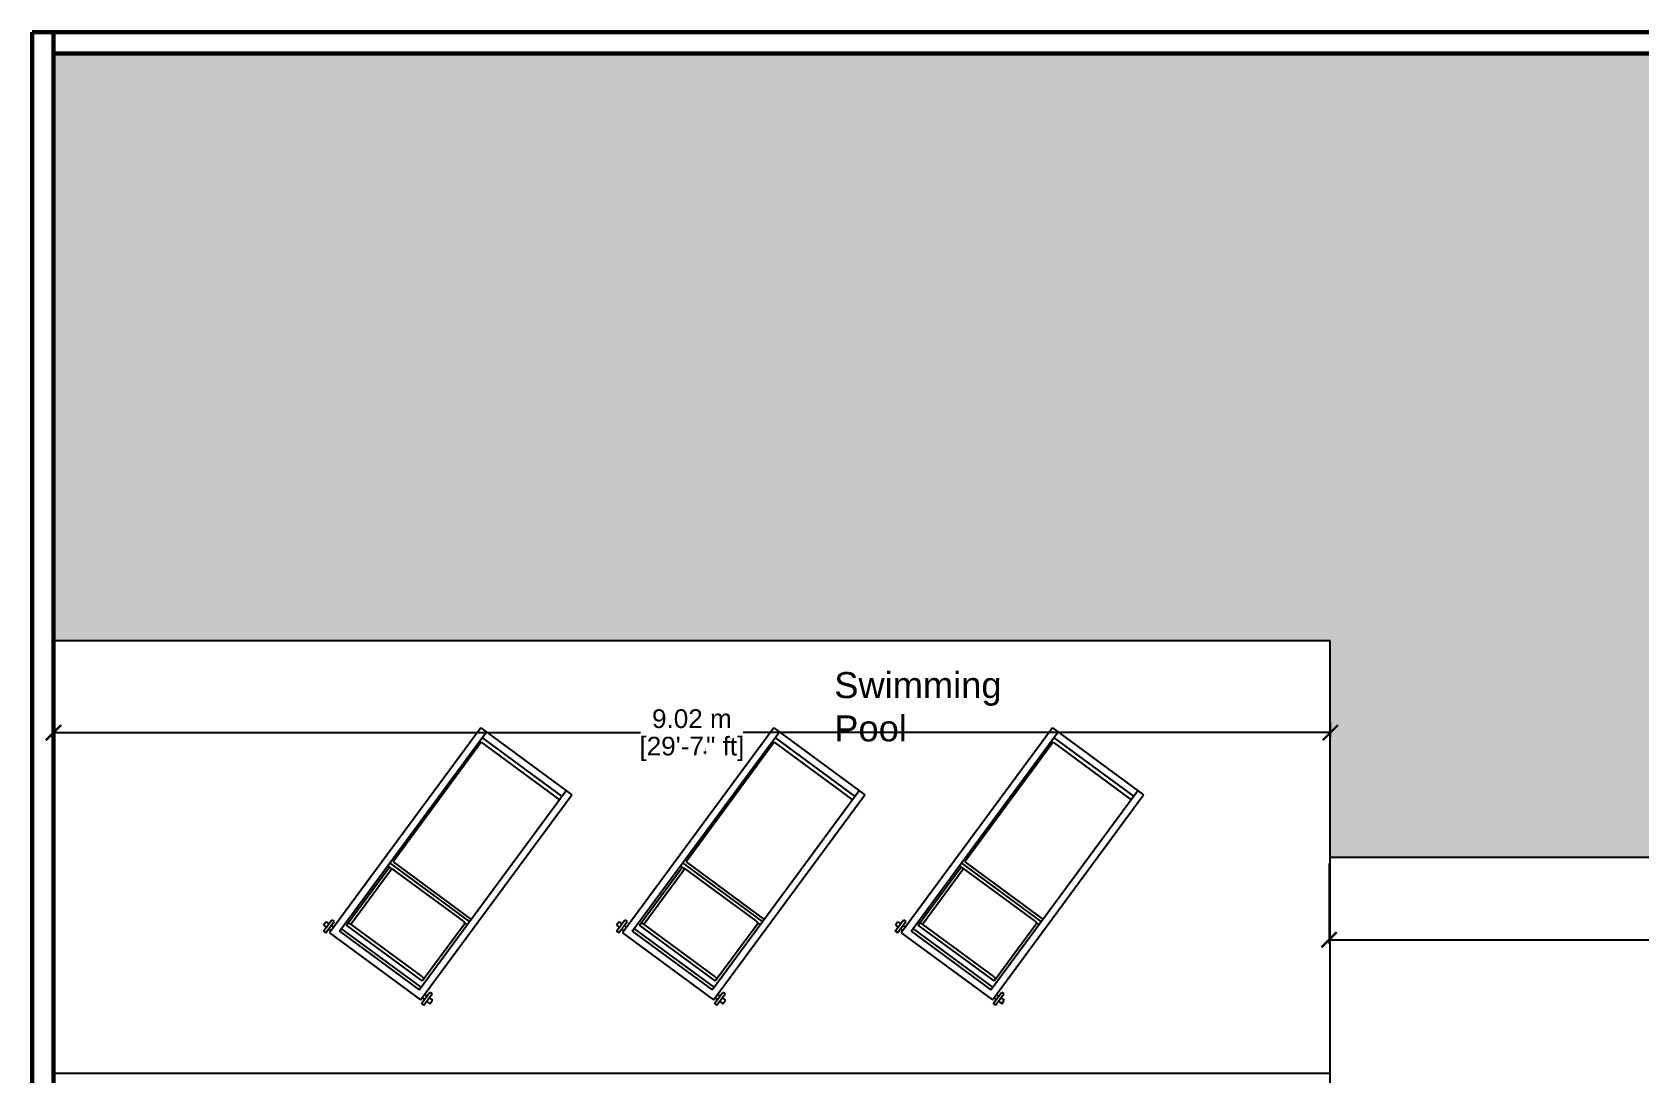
# Model space of a CAD drawing. Header units: metres. Extents: x 244.4 to 340.3, y -4.1 to 64.3.
# Drawn here: x 298.46 to 309.82, y 56.91 to 64.28 of the extents above; entities that cross this region are included whole.
import ezdxf

# ---------------------------------------------------------------- set-up
doc = ezdxf.new("R2010")
doc.units = ezdxf.units.M
doc.layers.get('Defpoints').update_dxf_attribs({"lineweight": 0})
doc.layers.add('A-WALL', color=6, linetype='Continuous', lineweight=60)
doc.layers.add('Edges', color=7, linetype='Continuous')
doc.styles.get("Standard").update_dxf_attribs({"font": 'arial.ttf'})
doc.styles.add('TEXTS', font='swissl.ttf')
doc.dimstyles.new('Copy of DIMTEXT', dxfattribs={"dimscale": 0.3, "dimtxt": 0.22, "dimasz": 0.18, "dimexe": 0.05, "dimexo": 0.05, "dimgap": 0.05, "dimtad": 0, "dimzin": 1, "dimdsep": 46, "dimtxsty": 'TEXTS', "dimblk": 'ARCHTICK', "dimcen": 0.1, "dimclrd": 256, "dimclre": 6, "dimclrt": 7, "dimadec": 0, "dimazin": 0, "dimtfac": 0.15, "dimtix": 1, "dimtofl": 0, "dimtmove": 1, "dimatfit": 3, "dimldrblk": 'OPEN', "dimfxl": 0, "dimtolj": 1, "dimtzin": 0, "dimarcsym": 0})

# ---------------------------------------------------------------- blocks, each defined once
blk = doc.blocks.new('_ArchTick')
at = {"color": 0, "linetype": 'ByBlock', "const_width": 0.15}
blk.add_lwpolyline([(-0.5, -0.5), (0.5, 0.5)], dxfattribs=at)
blk = doc.blocks.new('*D136')
at = {"layer": 'Defpoints', "color": 0, "transparency": 16777216}
for p in [(298.609, 59.428), (307.631, 59.428), (307.631, 59.327)]:
    blk.add_point(p, dxfattribs=at)
at = {"layer": 'Edges', "color": 6, "lineweight": -2, "transparency": 16777216}
for p, q in [((298.609, 59.398), (298.609, 59.297)), ((307.631, 59.398), (307.631, 59.297))]:
    blk.add_line(p, q, dxfattribs=at)
at = {"layer": 'Edges', "lineweight": -2, "transparency": 16777216}
for p, q in [((298.609, 59.327), (302.757, 59.327)), ((307.631, 59.327), (303.483, 59.327))]:
    blk.add_line(p, q, dxfattribs=at)
at = {"layer": 'Edges', "lineweight": -2, "transparency": 16777216, "xscale": 0.108, "yscale": 0.108, "zscale": 0.108, "rotation": 180}
blk.add_blockref('_ArchTick', (298.609, 59.327), dxfattribs=at)
at = {"layer": 'Edges', "lineweight": -2, "transparency": 16777216, "xscale": 0.108, "yscale": 0.108, "zscale": 0.108}
blk.add_blockref('_ArchTick', (307.631, 59.327), dxfattribs=at)
at = {"layer": 'Edges', "color": 7, "transparency": 16777216, "insert": (303.12, 59.425), "char_height": 0.132, "attachment_point": 5, "style": 'TEXTS', "bg_fill": 3, "box_fill_scale": 1.1, "bg_fill_color": 256, "bg_fill_true_color": 13158600, "bg_fill_transparency": 0}
blk.add_mtext('\\A1;9.02 m', dxfattribs=at)
at = {"layer": 'Edges', "color": 7, "transparency": 16777216, "insert": (303.12, 59.212), "char_height": 0.132, "attachment_point": 5, "style": 'TEXTS', "bg_fill": 3, "box_fill_scale": 1.1, "bg_fill_color": 256, "bg_fill_true_color": 13158600, "bg_fill_transparency": 0}
blk.add_mtext('\\A1;[29\'-7{\\H0.15x;\\S1/4;}" ft]', dxfattribs=at)
blk = doc.blocks.new('_Open')
at = {"color": 0, "linetype": 'ByBlock', "lineweight": -2}
for p, q in [((-1, 0.17), (0, 0)), ((-1, -0.17), (0, 0)), ((0, 0), (-1, 0))]:
    blk.add_line(p, q, dxfattribs=at)
blk = doc.blocks.new('*D138')
at = {"layer": 'Defpoints', "color": 0, "transparency": 16777216}
for p in [(307.622, 58.443), (313.021, 58.447), (313.021, 57.863)]:
    blk.add_point(p, dxfattribs=at)
at = {"layer": 'Edges', "color": 6, "lineweight": -2, "transparency": 16777216}
for p, q in [((307.622, 58.403), (307.622, 57.833)), ((313.021, 58.403), (313.021, 57.833))]:
    blk.add_line(p, q, dxfattribs=at)
at = {"layer": 'Edges', "lineweight": -2, "transparency": 16777216}
for p, q in [((307.622, 57.863), (309.958, 57.863)), ((313.021, 57.863), (310.684, 57.863))]:
    blk.add_line(p, q, dxfattribs=at)
at = {"layer": 'Edges', "lineweight": -2, "transparency": 16777216, "xscale": 0.108, "yscale": 0.108, "zscale": 0.108, "rotation": 180}
blk.add_blockref('_ArchTick', (307.622, 57.863), dxfattribs=at)
at = {"layer": 'Edges', "lineweight": -2, "transparency": 16777216, "xscale": 0.108, "yscale": 0.108, "zscale": 0.108}
blk.add_blockref('_ArchTick', (313.021, 57.863), dxfattribs=at)
at = {"layer": 'Edges', "color": 7, "transparency": 16777216, "insert": (310.321, 57.961), "char_height": 0.132, "attachment_point": 5, "style": 'TEXTS', "bg_fill": 3, "box_fill_scale": 1.1, "bg_fill_color": 256, "bg_fill_true_color": 13158600, "bg_fill_transparency": 0}
blk.add_mtext('\\A1;5.40 m', dxfattribs=at)
at = {"layer": 'Edges', "color": 7, "transparency": 16777216, "insert": (310.321, 57.748), "char_height": 0.132, "attachment_point": 5, "style": 'TEXTS', "bg_fill": 3, "box_fill_scale": 1.1, "bg_fill_color": 256, "bg_fill_true_color": 13158600, "bg_fill_transparency": 0}
blk.add_mtext('\\A1;[17\'-8{\\H0.15x;\\S1/2;}" ft]', dxfattribs=at)

msp = doc.modelspace()

# ---------------------------------------------------------------- hatches: boundary and pattern name
at = {"layer": 'Edges'}
h = msp.add_hatch(color=256, dxfattribs=at)
h.dxf.hatch_style = 1
h.set_gradient(color1=(122, 175, 223), color2=(173, 221, 247), tint=1)
h.paths.add_polyline_path([(313.021, 64.129), (298.609, 64.129), (298.609, 59.977), (307.631, 59.977), (307.631, 58.447), (313.021, 58.447)])

# ---------------------------------------------------------------- linework, layer by layer
at = {"layer": 'A-WALL'}
for p, q in [((298.459, 31.352), (298.459, 64.279)), ((319.309, 64.279), (298.459, 64.279)), ((298.609, 64.129), (298.609, 64.279)), ((298.609, 64.129), (313.021, 64.129)), ((298.609, 59.977), (298.609, 64.129)), ((298.609, 40.387), (298.609, 59.977)), ((298.609, 56.917), (298.609, 59.977)), ((298.609, 42.212), (298.609, 56.917))]:
    msp.add_line(p, q, dxfattribs=at)
at = {"layer": 'Edges'}
for p, q in [((307.631, 59.977), (298.609, 59.977)), ((307.631, 56.917), (307.631, 59.977)), ((307.631, 58.447), (307.631, 59.977)), ((301.628, 59.362), (300.559, 57.913)), ((301.628, 59.362), (302.271, 58.887)), ((303.698, 59.362), (302.629, 57.913)), ((303.698, 59.362), (304.341, 58.887)), ((305.668, 59.362), (304.599, 57.913)), ((305.668, 59.362), (306.311, 58.887)), ((300.629, 57.924), (301.668, 59.332)), ((301.632, 59.259), (301.009, 58.414)), ((301.632, 59.259), (302.184, 58.852)), ((302.202, 58.877), (301.638, 59.292)), ((302.699, 57.924), (303.738, 59.332)), ((303.702, 59.259), (303.079, 58.414)), ((303.702, 59.259), (304.254, 58.852)), ((304.272, 58.877), (303.708, 59.292)), ((304.669, 57.924), (305.708, 59.332)), ((305.672, 59.259), (305.049, 58.414)), ((305.672, 59.259), (306.224, 58.852)), ((306.242, 58.877), (305.678, 59.292)), ((301.193, 57.508), (302.231, 58.917)), ((301.203, 57.438), (302.271, 58.887)), ((303.263, 57.508), (304.301, 58.917)), ((303.273, 57.438), (304.341, 58.887)), ((305.233, 57.508), (306.271, 58.917)), ((305.243, 57.438), (306.311, 58.887)), ((307.631, 58.447), (313.021, 58.447)), ((300.679, 57.966), (300.978, 58.371)), ((300.71, 57.974), (300.999, 58.367)), ((300.987, 58.373), (300.97, 58.386)), ((300.978, 58.371), (300.979, 58.372)), ((300.979, 58.372), (300.98, 58.373)), ((300.98, 58.373), (300.981, 58.373)), ((300.981, 58.373), (300.983, 58.373)), ((300.983, 58.373), (300.984, 58.373)), ((300.984, 58.373), (300.986, 58.373)), ((301.549, 57.991), (300.985, 58.407)), ((300.986, 58.373), (300.989, 58.372)), ((300.989, 58.372), (300.991, 58.372)), ((300.991, 58.372), (300.993, 58.371)), ((300.993, 58.371), (300.995, 58.37)), ((300.995, 58.37), (300.997, 58.368)), ((300.997, 58.368), (300.999, 58.367)), ((301.503, 57.996), (300.999, 58.367)), ((301.009, 58.414), (301.561, 58.007)), ((302.749, 57.966), (303.048, 58.371)), ((302.78, 57.974), (303.069, 58.367)), ((303.057, 58.373), (303.04, 58.386)), ((303.048, 58.371), (303.049, 58.372)), ((303.049, 58.372), (303.05, 58.373)), ((303.05, 58.373), (303.051, 58.373)), ((303.051, 58.373), (303.053, 58.373)), ((303.053, 58.373), (303.054, 58.373)), ((303.054, 58.373), (303.056, 58.373)), ((303.619, 57.991), (303.055, 58.407)), ((303.056, 58.373), (303.059, 58.372)), ((303.059, 58.372), (303.061, 58.372)), ((303.061, 58.372), (303.063, 58.371)), ((303.063, 58.371), (303.065, 58.37)), ((303.065, 58.37), (303.067, 58.368)), ((303.067, 58.368), (303.069, 58.367)), ((303.573, 57.996), (303.069, 58.367)), ((303.079, 58.414), (303.631, 58.007)), ((304.719, 57.966), (305.018, 58.371)), ((304.75, 57.974), (305.039, 58.367)), ((305.027, 58.373), (305.01, 58.386)), ((305.018, 58.371), (305.019, 58.372)), ((305.019, 58.372), (305.02, 58.373)), ((305.02, 58.373), (305.021, 58.373)), ((305.021, 58.373), (305.023, 58.373)), ((305.023, 58.373), (305.024, 58.373)), ((305.024, 58.373), (305.026, 58.373)), ((305.589, 57.991), (305.025, 58.407)), ((305.026, 58.373), (305.029, 58.372)), ((305.029, 58.372), (305.031, 58.372)), ((305.031, 58.372), (305.033, 58.371)), ((305.033, 58.371), (305.035, 58.37)), ((305.035, 58.37), (305.037, 58.368)), ((305.037, 58.368), (305.039, 58.367)), ((305.543, 57.996), (305.039, 58.367)), ((305.049, 58.414), (305.601, 58.007)), ((300.517, 57.923), (300.576, 58.004)), ((300.536, 57.989), (300.518, 57.965)), ((300.533, 57.912), (300.592, 57.992)), ((300.536, 57.989), (300.555, 57.975)), ((300.576, 58.004), (300.592, 57.992)), ((300.688, 57.978), (300.689, 57.979)), ((300.689, 57.979), (300.69, 57.979)), ((300.69, 57.979), (300.691, 57.98)), ((300.691, 57.98), (300.693, 57.98)), ((300.693, 57.98), (300.695, 57.98)), ((300.695, 57.98), (300.697, 57.98)), ((300.697, 57.98), (300.699, 57.979)), ((300.699, 57.979), (300.701, 57.978)), ((300.701, 57.978), (300.703, 57.978)), ((300.703, 57.978), (300.705, 57.976)), ((300.705, 57.976), (300.707, 57.975)), ((300.707, 57.975), (300.71, 57.974)), ((301.213, 57.603), (300.71, 57.974)), ((301.215, 57.572), (301.513, 57.976)), ((301.503, 57.996), (301.505, 57.994)), ((301.505, 57.994), (301.507, 57.993)), ((301.507, 57.993), (301.508, 57.991)), ((301.508, 57.991), (301.51, 57.989)), ((301.51, 57.989), (301.511, 57.987)), ((301.511, 57.987), (301.512, 57.985)), ((301.533, 57.97), (301.512, 57.986)), ((301.512, 57.985), (301.513, 57.984)), ((301.513, 57.984), (301.514, 57.982)), ((301.514, 57.977), (301.513, 57.976)), ((301.514, 57.982), (301.514, 57.98)), ((301.514, 57.98), (301.514, 57.979)), ((301.514, 57.979), (301.514, 57.977)), ((302.587, 57.923), (302.646, 58.004)), ((302.606, 57.989), (302.588, 57.965)), ((302.603, 57.912), (302.662, 57.992)), ((302.606, 57.989), (302.625, 57.975)), ((302.646, 58.004), (302.662, 57.992)), ((302.758, 57.978), (302.759, 57.979)), ((302.759, 57.979), (302.76, 57.979)), ((302.76, 57.979), (302.761, 57.98)), ((302.761, 57.98), (302.763, 57.98)), ((302.763, 57.98), (302.765, 57.98)), ((302.765, 57.98), (302.767, 57.98)), ((302.767, 57.98), (302.769, 57.979)), ((302.769, 57.979), (302.771, 57.978)), ((302.771, 57.978), (302.773, 57.978)), ((302.773, 57.978), (302.775, 57.976)), ((302.775, 57.976), (302.777, 57.975)), ((302.777, 57.975), (302.78, 57.974)), ((303.283, 57.603), (302.78, 57.974)), ((303.285, 57.572), (303.583, 57.976)), ((303.573, 57.996), (303.575, 57.994)), ((303.575, 57.994), (303.577, 57.993)), ((303.577, 57.993), (303.578, 57.991)), ((303.578, 57.991), (303.58, 57.989)), ((303.58, 57.989), (303.581, 57.987)), ((303.581, 57.987), (303.582, 57.985)), ((303.603, 57.97), (303.582, 57.986)), ((303.582, 57.985), (303.583, 57.984)), ((303.583, 57.984), (303.584, 57.982)), ((303.584, 57.977), (303.583, 57.976)), ((303.584, 57.982), (303.584, 57.98)), ((303.584, 57.98), (303.584, 57.979)), ((303.584, 57.979), (303.584, 57.977)), ((304.557, 57.923), (304.616, 58.004)), ((304.576, 57.989), (304.558, 57.965)), ((304.573, 57.912), (304.632, 57.992)), ((304.576, 57.989), (304.595, 57.975)), ((304.616, 58.004), (304.632, 57.992)), ((304.728, 57.978), (304.729, 57.979)), ((304.729, 57.979), (304.73, 57.979)), ((304.73, 57.979), (304.731, 57.98)), ((304.731, 57.98), (304.733, 57.98)), ((304.733, 57.98), (304.735, 57.98)), ((304.735, 57.98), (304.737, 57.98)), ((304.737, 57.98), (304.739, 57.979)), ((304.739, 57.979), (304.741, 57.978)), ((304.741, 57.978), (304.743, 57.978)), ((304.743, 57.978), (304.745, 57.976)), ((304.745, 57.976), (304.747, 57.975)), ((304.747, 57.975), (304.75, 57.974)), ((305.253, 57.603), (304.75, 57.974)), ((305.255, 57.572), (305.553, 57.976)), ((305.543, 57.996), (305.545, 57.994)), ((305.545, 57.994), (305.547, 57.993)), ((305.547, 57.993), (305.548, 57.991)), ((305.548, 57.991), (305.55, 57.989)), ((305.55, 57.989), (305.551, 57.987)), ((305.551, 57.987), (305.552, 57.985)), ((305.573, 57.97), (305.552, 57.986)), ((305.552, 57.985), (305.553, 57.984)), ((305.553, 57.984), (305.554, 57.982)), ((305.554, 57.977), (305.553, 57.976)), ((305.554, 57.982), (305.554, 57.98)), ((305.554, 57.98), (305.554, 57.979)), ((305.554, 57.979), (305.554, 57.977)), ((300.517, 57.923), (300.533, 57.912)), ((300.518, 57.965), (300.537, 57.951)), ((300.553, 57.939), (300.57, 57.927)), ((300.559, 57.913), (301.203, 57.438)), ((300.571, 57.963), (300.587, 57.951)), ((300.629, 57.924), (301.193, 57.508)), ((301.207, 57.528), (300.643, 57.943)), ((301.215, 57.572), (300.679, 57.966)), ((302.587, 57.923), (302.603, 57.912)), ((302.588, 57.965), (302.607, 57.951)), ((302.623, 57.939), (302.64, 57.927)), ((302.629, 57.913), (303.273, 57.438)), ((302.641, 57.963), (302.657, 57.951)), ((302.699, 57.924), (303.263, 57.508)), ((303.277, 57.528), (302.713, 57.943)), ((303.285, 57.572), (302.749, 57.966)), ((304.557, 57.923), (304.573, 57.912)), ((304.558, 57.965), (304.577, 57.951)), ((304.593, 57.939), (304.61, 57.927)), ((304.599, 57.913), (305.243, 57.438)), ((304.611, 57.963), (304.627, 57.951)), ((304.669, 57.924), (305.233, 57.508)), ((305.247, 57.528), (304.683, 57.943)), ((305.255, 57.572), (304.719, 57.966)), ((301.213, 57.603), (301.215, 57.601)), ((301.215, 57.601), (301.217, 57.599)), ((301.217, 57.599), (301.218, 57.598)), ((301.218, 57.598), (301.22, 57.596)), ((301.22, 57.596), (301.221, 57.594)), ((301.221, 57.594), (301.222, 57.592)), ((301.222, 57.592), (301.223, 57.59)), ((301.223, 57.59), (301.224, 57.589)), ((301.224, 57.584), (301.223, 57.583)), ((301.224, 57.589), (301.224, 57.587)), ((301.224, 57.587), (301.224, 57.586)), ((301.224, 57.586), (301.224, 57.584)), ((303.283, 57.603), (303.285, 57.601)), ((303.285, 57.601), (303.287, 57.599)), ((303.287, 57.599), (303.288, 57.598)), ((303.288, 57.598), (303.29, 57.596)), ((303.29, 57.596), (303.291, 57.594)), ((303.291, 57.594), (303.292, 57.592)), ((303.292, 57.592), (303.293, 57.59)), ((303.293, 57.59), (303.294, 57.589)), ((303.294, 57.584), (303.293, 57.583)), ((303.294, 57.589), (303.294, 57.587)), ((303.294, 57.587), (303.294, 57.586)), ((303.294, 57.586), (303.294, 57.584)), ((305.253, 57.603), (305.255, 57.601)), ((305.255, 57.601), (305.257, 57.599)), ((305.257, 57.599), (305.258, 57.598)), ((305.258, 57.598), (305.26, 57.596)), ((305.26, 57.596), (305.261, 57.594)), ((305.261, 57.594), (305.262, 57.592)), ((305.262, 57.592), (305.263, 57.59)), ((305.263, 57.59), (305.264, 57.589)), ((305.264, 57.584), (305.263, 57.583)), ((305.264, 57.589), (305.264, 57.587)), ((305.264, 57.587), (305.264, 57.586)), ((305.264, 57.586), (305.264, 57.584)), ((301.209, 57.413), (301.269, 57.493)), ((301.209, 57.413), (301.226, 57.401)), ((301.213, 57.452), (301.23, 57.44)), ((301.226, 57.401), (301.285, 57.481)), ((301.231, 57.476), (301.247, 57.464)), ((301.246, 57.428), (301.269, 57.411)), ((301.263, 57.453), (301.287, 57.435)), ((301.269, 57.493), (301.285, 57.481)), ((301.269, 57.411), (301.287, 57.435)), ((303.279, 57.413), (303.339, 57.493)), ((303.279, 57.413), (303.296, 57.401)), ((303.283, 57.452), (303.3, 57.44)), ((303.296, 57.401), (303.355, 57.481)), ((303.301, 57.476), (303.317, 57.464)), ((303.316, 57.428), (303.339, 57.411)), ((303.333, 57.453), (303.357, 57.435)), ((303.339, 57.493), (303.355, 57.481)), ((303.339, 57.411), (303.357, 57.435)), ((305.249, 57.413), (305.309, 57.493)), ((305.249, 57.413), (305.266, 57.401)), ((305.253, 57.452), (305.27, 57.44)), ((305.266, 57.401), (305.325, 57.481)), ((305.271, 57.476), (305.287, 57.464)), ((305.286, 57.428), (305.309, 57.411)), ((305.303, 57.453), (305.327, 57.435)), ((305.309, 57.493), (305.325, 57.481)), ((305.309, 57.411), (305.327, 57.435)), ((307.631, 56.917), (298.609, 56.917)), ((307.631, 55.652), (307.631, 56.917))]:
    msp.add_line(p, q, dxfattribs=at)

# ---------------------------------------------------------------- texts
at = {"layer": 'Edges', "insert": (304.126, 59.755), "char_height": 0.18352, "width": 1.56145, "attachment_point": 1}
msp.add_mtext('Swimming Pool', dxfattribs=at)

# ---------------------------------------------------------------- next in the draw order: dimensions: what is measured, and where the dimension line sits
at = {"layer": 'Edges'}
for base, p1, p2, picture, middle in [((307.631, 59.327), (298.609, 59.428), (307.631, 59.428), '*D136', (303.12, 59.327)), ((313.021, 57.863), (307.622, 58.443), (313.021, 58.447), '*D138', (310.321, 57.863))]:
    dim = msp.add_linear_dim(base=base, p1=p1, p2=p2, dimstyle='Copy of DIMTEXT', override={"dimscale": 0.6, "dimpost": ' m\\X', "dimfxl": 0.9, "dimfxlon": 1, "dimtfill": 1}, dxfattribs=at)
    dim.commit()
    dim.dimension.update_dxf_attribs({"geometry": picture, "text_midpoint": middle})

doc.saveas('drawing.dxf')
